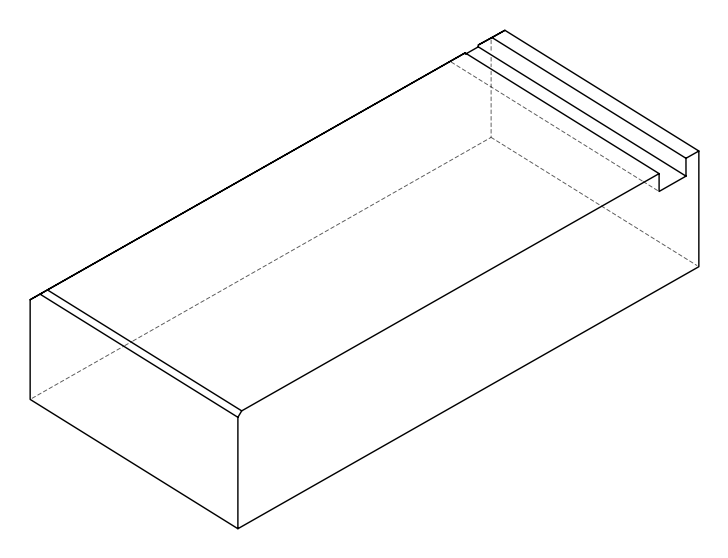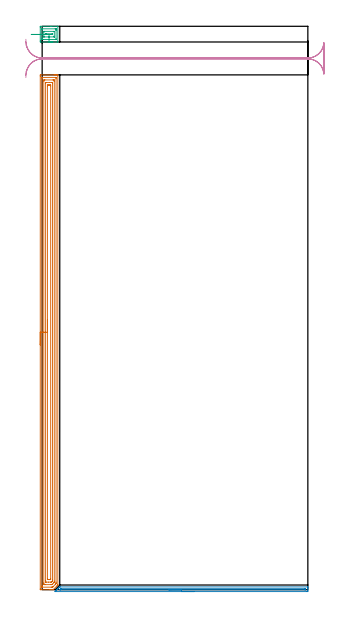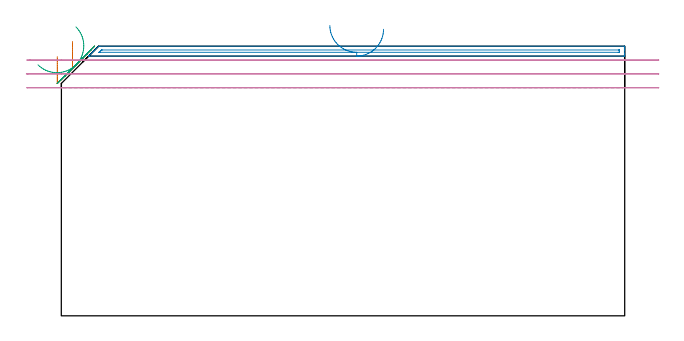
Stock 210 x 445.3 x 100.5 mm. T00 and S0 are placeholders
(PLAN: 4 operations, 1 tool changes, 23.9 min)
(1 AREA_MILL | FG_CHAMFER_SURFACE | UGT0205_001 | 16.56 min | 39961 mm3)
(2 AREA_MILL_1 | FG_CHAMFER_SURFACE_1 | UGT0205_001 | 3.32 min | 1364 mm3)
(3 AREA_MILL_2 | FG_CHAMFER_SURFACE_2 | UGT0205_001 | 0.79 min | 1883 mm3)
(4 MILL_RECTANGULAR_SLOT | SLOT_RECTANGULAR | UGT0201_109 | Follow Part, ap 6.35, ae 75% | 3.18 min | 83372 mm3)
(TOOL UGT0205_001 | Chamfer Mill 20 x 3 x 45 deg. | D20 FL50 Z2)
(TOOL UGT0201_109 | End Mill 25.4 mm | D25.4 FL25 Z2)
(OP 1 AREA_MILL)
G17 G21 G94 G90
T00 M6
G54
G17 G0 G90 X-1.5 Y193.45 S1061 M3
G43 Z110.5 H0
Z96.6
G94 G1 Y193.488 Z95.728 F250.
Y193.602 Z94.864
Y193.791 Z94.012
Y194.053 Z93.18
Y194.387 Z92.374
Y194.79 Z91.6
Y195.258 Z90.864
Y195.79 Z90.172
Y196.379 Z89.529
Y197.022 Z88.94
Y197.714 Z88.409
Y198.45 Z87.94
Y199.224 Z87.537
Y200.03 Z87.203
Y200.862 Z86.941
Y201.713 Z86.752
Y202.578 Z86.638
Y203.45 Z86.6
Y405.772
X-1.499 Y406.28 Z86.601
X-1.496 Y406.661 Z86.602
X-1.493 Y406.89 Z86.605
X-1.122 Y406.9 Z86.976
X9.393 Z97.487
X9.929 Z98.025
X10.269 Z98.365
X10.805 Z98.901
X11.145 Z99.24
X12.106 Z100.206
X12.256 Y406.897 Z100.348
X12.398 Y406.89 Z100.489
X12.4 Y406.726 Z100.5
Y4.195
X12.393 Y3.7 Z100.493
X12.375 Y3.678 Z100.474
X12.022 Y3.322 Z100.122
X11.73 Y3.03 Z99.829
X8.809 Y0.108 Z96.907
X8.723 Y0.025 Z96.821
X8.691 Y0.002 Z96.788
X8.517 Y0. Z96.615
X8.444 Z96.543
X7.641 Z95.735
X6.424 Z94.52
X5.888 Z93.982
X-1.122 Z86.976
X-1.393 Y0.004 Z86.704
X-1.492 Y0.01 Z86.605
X-1.499 Y0.112 Z86.599
X-1.5 Y0.62 Z86.6
Y203.45
X-0.086 Z88.014
X-0.085 Y404.329 Z88.015
X-0.084 Y404.493 Z88.016
X-0.079 Y404.856 Z88.021
X-0.074 Y404.89 Z88.026
X-0.008 Y404.894 Z88.092
X0.098 Y404.898 Z88.198
X0.232 Y404.9 Z88.332
X10.747 Y404.899 Z98.847
X10.922 Y404.895 Z99.022
X10.954 Y404.892 Z99.054
X10.979 Y404.886 Z99.079
X10.98 Y404.846 Z99.08
X10.984 Y404.657 Z99.084
X10.985 Y404.493 Z99.085
X10.986 Y403.762 Z99.086
X10.985 Y5.982 Z99.085
X10.983 Y5.253 Z99.083
X10.98 Y5.088 Z99.08
X10.971 Y4.732 Z99.071
X10.356 Y4.106 Z98.456
X8.658 Y2.407 Z96.758
X8.586 Y2.337 Z96.686
X8.517 Y2.269 Z96.617
X8.267 Y2.029 Z96.367
X8.031 Y2.009 Z96.131
X7.641 Y2.004 Z95.741
X7.164 Y2. Z95.264
X0.153 Y2.001 Z88.253
X-0.022 Y2.005 Z88.078
X-0.054 Y2.008 Z88.046
X-0.079 Y2.014 Z88.021
X-0.08 Y2.054 Z88.02
X-0.084 Y2.243 Z88.016
X-0.085 Y2.407 Z88.015
X-0.086 Y3.138 Z88.014
Y203.45
X1.328 Z89.428
X1.329 Y401.993 Z89.429
X1.334 Y402.705 Z89.434
X1.336 Y402.88 Z89.436
X1.507 Y402.89 Z89.607
X2.194 Y402.899 Z90.294
X8.517 Y402.9 Z96.617
X9.205 Y402.897 Z97.305
X9.393 Y402.89 Z97.493
X9.565 Y402.878 Z97.665
X9.568 Y402.705 Z97.668
X9.57 Y402.525 Z97.67
X9.571 Y401.812 Z97.671
X9.572 Y401.63 Z97.672
X9.571 Y6.693 Z97.671
X9.57 Y5.982 Z97.67
X9.567 Y5.804 Z97.667
X9.565 Y5.778 Z97.665
X9.554 Y5.763 Z97.654
X9.52 Y5.723 Z97.62
X9.393 Y5.593 Z97.493
X8.258 Y4.458 Z96.358
X7.992 Y4.195 Z96.092
X7.81 Y4.021 Z95.91
X7.641 Y4.01 Z95.741
X6.954 Y4.001 Z95.054
X2.383 Y4. Z90.483
X1.695 Y4.003 Z89.795
X1.507 Y4.01 Z89.607
X1.335 Y4.022 Z89.435
X1.332 Y4.195 Z89.432
X1.33 Y4.375 Z89.43
X1.329 Y5.088 Z89.429
X1.328 Y5.27 Z89.428
Y203.45
X2.743 Z90.843
Y400.551
X2.746 Y400.727 Z90.846
X2.75 Y400.866 Z90.85
X2.755 Y400.891 Z90.855
X2.777 Y400.894 Z90.877
X2.83 Y400.897 Z90.93
X3.259 Y400.9 Z91.359
X5.888 Z93.988
X7.659 Z95.759
X8.067 Y400.89 Z96.167
X8.151 Y400.879 Z96.251
X8.154 Y400.82 Z96.254
X8.156 Y400.757 Z96.256
X8.157 Y400.392 Z96.257
Y400.025
Y7.769
X8.156 Y7.243 Z96.256
X8.152 Y6.875 Z96.252
X8.15 Y6.814 Z96.25
X8.104 Y6.762 Z96.204
X8.028 Y6.679 Z96.128
X7.93 Y6.58 Z96.03
X7.641 Y6.289 Z95.741
X7.487 Y6.138 Z95.587
X7.382 Y6.038 Z95.482
X7.351 Y6.012 Z95.451
X7.3 Y6.007 Z95.4
X7.193 Y6.003 Z95.293
X6.764 Y6. Z94.864
X5.012 Z93.112
X3.241 Z91.341
X2.833 Y6.01 Z90.933
X2.749 Y6.021 Z90.849
X2.746 Y6.08 Z90.846
X2.744 Y6.143 Z90.844
X2.743 Y6.508 Z90.843
Y6.875
Y203.45
X4.157 Z92.257
Y398.238
X4.161 Y398.674 Z92.261
X4.164 Y398.882 Z92.264
X4.37 Y398.892 Z92.47
X5.012 Y398.899 Z93.112
X5.239 Y398.9 Z93.339
X5.888 Y398.899 Z93.988
X6.117 Y398.898 Z94.217
X6.623 Y398.89 Z94.723
X6.736 Y398.878 Z94.836
X6.743 Y398.238 Z94.843
Y8.662
X6.739 Y8.226 Z94.839
X6.736 Y8.018 Z94.836
X6.53 Y8.008 Z94.63
X5.888 Y8.001 Z93.988
X5.661 Y8. Z93.761
X5.012 Y8.001 Z93.112
X4.783 Y8.002 Z92.883
X4.277 Y8.01 Z92.377
X4.164 Y8.022 Z92.264
X4.157 Y8.662 Z92.257
Y203.45
Y204.322 Z92.295
Y205.186 Z92.409
Y206.038 Z92.598
Y206.87 Z92.86
Y207.676 Z93.194
Y208.45 Z93.597
Y209.186 Z94.065
Y209.878 Z94.596
Y210.521 Z95.186
Y211.11 Z95.829
Y211.641 Z96.521
Y212.11 Z97.257
Y212.513 Z98.031
Y212.847 Z98.837
Y213.109 Z99.669
Y213.298 Z100.52
Y213.412 Z101.385
Y213.45 Z102.257
G0 Z110.5
M5
M2
(OP 2 AREA_MILL_1)
G17 G21 G94 G90
T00 M6
G54
G17 G0 G90 X120.1 Y-1.5 S1061 M3
G43 Z110.5 H0
Z106.8
G94 G1 X120.062 Z105.928 F250.
X119.948 Z105.064
X119.759 Z104.212
X119.497 Z103.38
X119.163 Z102.574
X118.76 Z101.8
X118.291 Z101.064
X117.76 Z100.372
X117.171 Z99.729
X116.528 Z99.14
X115.836 Z98.608
X115.1 Z98.14
X114.326 Z97.737
X113.52 Z97.403
X112.688 Z97.141
X111.836 Z96.952
X110.972 Z96.838
X110.1 Z96.8
X10.384
X10.346 Y-1.499 Z96.801
X10.217 Y-1.492 Z96.806
X10.281 Y-1.423 Z96.875
X10.384 Y-1.315 Z96.983
X10.831 Y-0.867 Z97.429
X11.177 Y-0.523 Z97.777
X11.375 Y-0.325 Z97.975
X11.606 Y-0.093 Z98.205
X11.726 Y0.028 Z98.324
X12.096 Y0.396 Z98.696
X12.246 Y0.546 Z98.846
X12.786 Y1.089 Z99.383
X13.067 Y1.367 Z99.667
X13.117 Y1.417 Z99.717
X13.834 Y2.134 Z100.432
X13.905 Y2.201 Z100.481
X14.409 Y2.2 Z100.5
X209.816
X209.99 Y2.197 Z100.488
X209.992 Y2.169 Z100.461
X210. Y1.771 Z100.071
Y1.524 Z99.824
Y0.793 Z99.088
Y-0.459 Z97.838
X209.996 Y-0.98 Z97.315
X209.991 Y-1.491 Z96.805
X209.887 Y-1.494 Z96.802
X209.368 Y-1.5 Z96.8
X110.1
Y-0.086 Z98.214
X14.409
X14.196 Y-0.084 Z98.216
X14.094 Y-0.081 Z98.219
X14.08 Y-0.079 Z98.221
Y-0.077 Z98.223
X14.091 Y-0.061 Z98.239
X14.127 Y-0.024 Z98.276
X14.232 Y0.082 Z98.382
X14.409 Y0.259 Z98.559
X14.678 Y0.527 Z98.827
X14.876 Y0.72 Z99.02
X14.922 Y0.761 Z99.061
X14.945 Y0.779 Z99.079
X14.969 Y0.781 Z99.081
X15.078 Y0.784 Z99.084
X15.299 Y0.786 Z99.086
X207.803 Y0.785 Z99.085
X207.911 Y0.784 Z99.084
X207.964 Y0.781 Z99.081
X207.984 Y0.779 Z99.079
X207.99 Y0.767 Z99.067
X207.994 Y0.645 Z98.945
X207.999 Y0.378 Z98.678
X207.995 Y0.142 Z98.442
X207.99 Y-0.065 Z98.235
X207.984 Y-0.079 Z98.221
X207.964 Y-0.081 Z98.219
X207.91 Y-0.084 Z98.216
X207.8 Y-0.085 Z98.215
X207.58 Y-0.086 Z98.214
X110.1
X109.228 Z98.252
X108.363 Z98.366
X107.512 Z98.555
X106.68 Z98.817
X105.874 Z99.151
X105.1 Z99.554
X104.364 Z100.023
X103.672 Z100.554
X103.029 Z101.143
X102.44 Z101.786
X101.908 Z102.478
X101.44 Z103.214
X101.037 Z103.988
X100.703 Z104.794
X100.441 Z105.626
X100.252 Z106.478
X100.138 Z107.343
X100.1 Z108.214
G0 Z110.5
M5
M2
(OP 3 AREA_MILL_2)
G17 G21 G94 G90
T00 M6
G54
G17 G0 G90 X5.453 Y432.9 S1061 M3
G43 Z110.5 H0
Z107.69
G94 G1 X6.042 Z107.046 F250.
X6.573 Z106.354
X7.042 Z105.618
X7.445 Z104.845
X7.779 Z104.039
X8.041 Z103.207
X8.23 Z102.355
X8.344 Z101.49
X8.382 Z100.618
X8.344 Z99.747
X8.23 Z98.882
X8.041 Z98.03
X7.779 Z97.198
X7.445 Z96.392
X7.042 Z95.618
X6.573 Z94.883
X6.042 Z94.191
X5.453 Z93.547
X-1.122 Y432.901 Z86.974
X-1.491 Y432.909 Z86.605
X-1.497 Y433.365 Z86.603
X-1.5 Y433.745 Z86.6
Y444.334
X-1.499 Y444.836 Z86.601
X-1.494 Y445.21 Z86.602
X-1.491 Y445.291 Z86.605
X-1.122 Y445.3 Z86.974
X6.764 Z94.858
X7.594 Z95.694
X12.022 Z100.121
X12.362 Y445.299 Z100.461
X12.395 Y445.29 Z100.494
X12.4 Y445.277 Z100.5
Y432.923
X12.395 Y432.91 Z100.494
X12.36 Y432.9 Z100.459
X7.594 Z95.694
X6.764 Z94.858
X5.453 Z93.547
X5.451 Y433.365 Z93.551
X5.453 Y434.9 Z93.553
X0.631 Z88.731
X-0.02 Y434.902 Z88.08
X-0.061 Y434.906 Z88.039
X-0.072 Y434.909 Z88.028
X-0.079 Y434.961 Z88.021
X-0.082 Y435.129 Z88.018
X-0.085 Y435.851 Z88.015
X-0.086 Y436.012 Z88.014
X-0.085 Y442.909 Z88.015
X-0.084 Y443.071 Z88.016
X-0.081 Y443.25 Z88.019
X-0.079 Y443.286 Z88.021
X0.024 Y443.292 Z88.124
X0.175 Y443.296 Z88.275
X0.403 Y443.3 Z88.503
X10.269 Z98.369
X10.92 Y443.298 Z99.02
X10.961 Y443.294 Z99.061
X10.972 Y443.291 Z99.072
X10.979 Y443.239 Z99.079
X10.981 Y443.071 Z99.081
X10.985 Y442.35 Z99.085
X10.986 Y442.188 Z99.086
X10.985 Y435.291 Z99.085
X10.984 Y435.129 Z99.084
X10.981 Y434.95 Z99.081
X10.979 Y434.914 Z99.079
X10.876 Y434.908 Z98.976
X10.725 Y434.904 Z98.825
X10.497 Y434.9 Z98.597
X5.453 Z93.553
Y436.9
X1.501 Z89.601
X1.399 Y436.905 Z89.499
X1.349 Y436.91 Z89.449
X1.334 Y436.915 Z89.434
X1.329 Y436.977 Z89.429
Y440.783
X1.331 Y441.143 Z89.431
X1.334 Y441.245 Z89.434
X1.337 Y441.292 Z89.437
X1.345 Y441.293 Z89.445
X1.398 Y441.297 Z89.498
X1.507 Y441.3 Z89.607
X9.399 Z97.499
X9.501 Y441.295 Z97.601
X9.551 Y441.29 Z97.651
X9.566 Y441.285 Z97.666
X9.571 Y441.223 Z97.671
Y437.417
X9.569 Y437.058 Z97.669
X9.566 Y436.955 Z97.666
X9.563 Y436.908 Z97.663
X9.555 Y436.907 Z97.655
X9.502 Y436.903 Z97.602
X9.393 Y436.9 Z97.493
X5.453 Z93.553
Y438.9
X3.259 Z91.359
X3.019 Y438.901 Z91.119
X2.859 Y438.904 Z90.959
X2.78 Y438.909 Z90.88
X2.749 Y438.913 Z90.849
X2.748 Y438.935 Z90.848
X2.747 Y439.174 Z90.847
X2.749 Y439.279 Z90.849
X2.851 Y439.29 Z90.951
X3.078 Y439.296 Z91.178
X3.259 Y439.299 Z91.359
X7.881 Z95.981
X8.041 Y439.296 Z96.141
X8.12 Y439.291 Z96.22
X8.151 Y439.287 Z96.251
X8.152 Y439.265 Z96.252
X8.153 Y439.026 Z96.253
X8.15 Y438.915 Z96.25
X8.038 Y438.91 Z96.138
X7.641 Y438.903 Z95.741
X7.401 Y438.9 Z95.501
X7.162 Z95.262
X5.453 Z93.553
X4.809 Z92.963
X4.117 Z92.432
X3.382 Z91.963
X2.608 Z91.561
X1.802 Z91.227
X0.97 Z90.964
X0.118 Z90.776
X-0.747 Z90.662
X-1.618 Z90.624
X-2.49 Z90.662
X-3.355 Z90.776
X-4.207 Z90.964
X-5.039 Z91.227
X-5.845 Z91.561
X-6.618 Z91.963
X-7.354 Z92.432
X-8.046 Z92.963
X-8.69 Z93.553
G0 Z110.5
M5
M2
(OP 4 MILL_RECTANGULAR_SLOT)
G17 G21 G94 G90
T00 M6
G54
G17 G0 G90 X-12.861 Y409.111 S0 M3
G43 Z110.5 H0
Z95.333
G94 G1 X-11.687 Y411.871 F250.
G2 X0. Y419.6 R12.7 F500.
G1 X210.
G2 X222.67 Y407.772 R12.7
G1 X222.7
Y432.028
X222.67
G2 X210. Y420.2 R12.7
G1 X0.
G2 X-11.686 Y427.928 R12.7
G1 X-12.861 Y430.689 F250.
G0 X-13.043 Y406.476 Z90.167
G1 X-12.448 Y409.416
G2 X0. Y419.6 R12.7 F500.
G1 X210.
G2 X222.67 Y407.772 R12.7
G1 X222.7
Y432.028
X222.67
G2 X210. Y420.2 R12.7
G1 X0.
G2 X-12.45 Y430.393 R12.7
G1 X-13.042 Y433.334 F250.
G0 X-12.876 Y404.779 Z85.
G1 X-12.67 Y407.772
G2 X0. Y419.6 R12.7 F500.
G1 X210.
G2 X222.67 Y407.772 R12.7
G1 X222.7
Y432.028
X222.67
G2 X210. Y420.2 R12.7
G1 X0.
G2 X-12.67 Y432.028 R12.7
G1 X-12.876 Y435.021 F250.
G0 Z110.5
M5
M2
